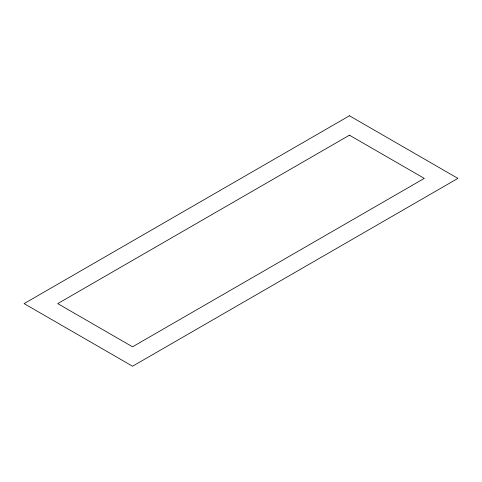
<?xml version="1.0" encoding="UTF-8"?>
<svg xmlns="http://www.w3.org/2000/svg" width="482" height="482" viewBox="0 0 482 482"><rect width="100%" height="100%" fill="white"/><g stroke="black" fill="none" stroke-linecap="round" stroke-linejoin="round"><path stroke-width="0.72" d="M349.45 115.776L24.1 303.612L132.55 366.224L457.9 178.388L349.45 115.776M349.45 135.183L57.72 303.612L132.55 346.817L424.281 178.388L349.45 135.183"/></g></svg>
